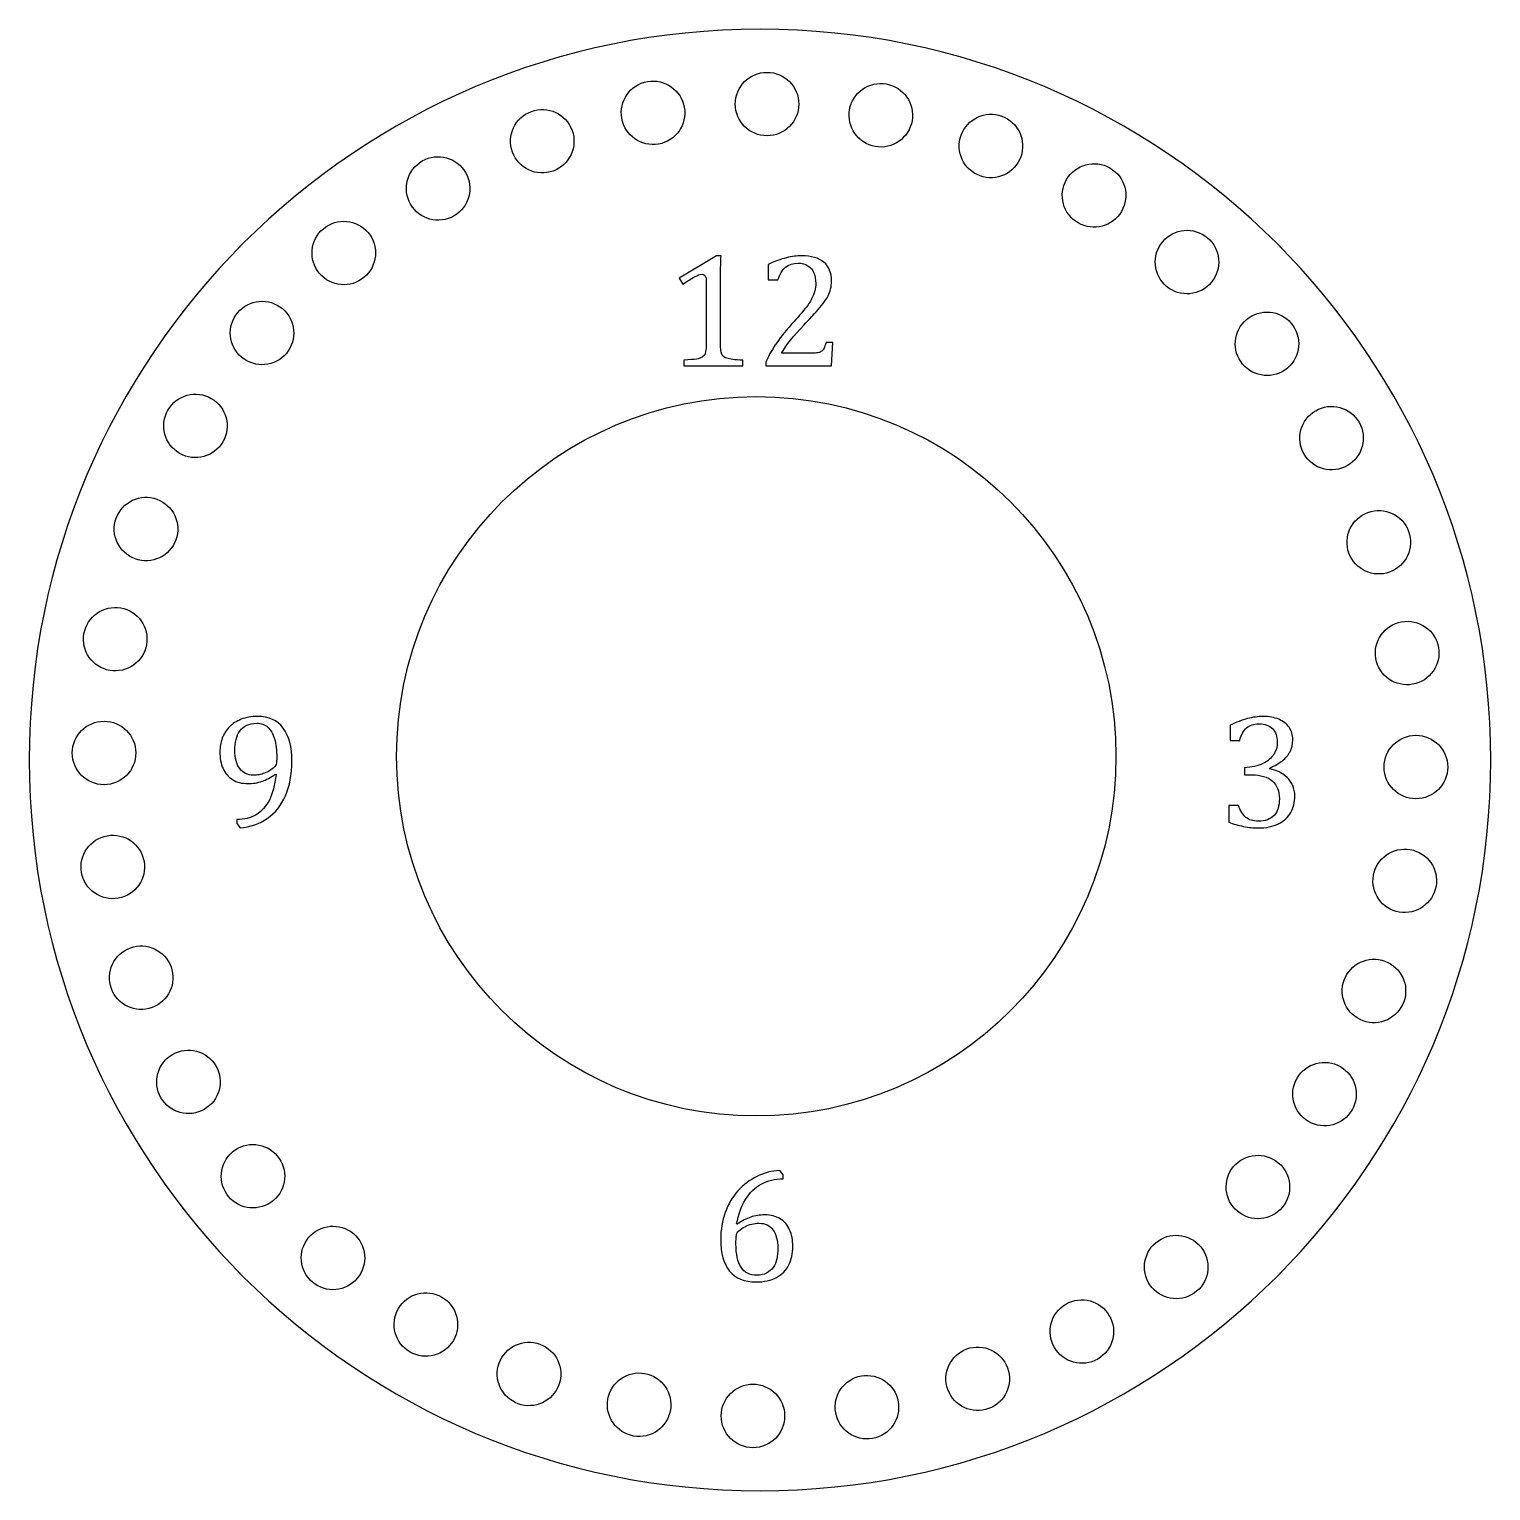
# Model space of a CAD drawing. Header units: centimetres. Extents: x -10.3 to 10.3, y -10.3 to 10.3.
import ezdxf

# ---------------------------------------------------------------- set-up
doc = ezdxf.new("R2010")
doc.units = ezdxf.units.CM
doc.header["$MEASUREMENT"] = 0
doc.layers.add('Camada 1', color=7, linetype='Continuous')

msp = doc.modelspace()

# ---------------------------------------------------------------- linework, layer by layer
at = {"layer": 'Camada 1'}
for points in [[(10.3364, -0.00024), (10.3364, -5.70892), (5.70868, -10.3364), (0, -10.3364), (0, -10.3364), (-5.70865, -10.3364), (-10.3364, -5.70891), (-10.3364, -0.00024), (-10.3364, -0.00024), (-10.3364, 5.70841), (-5.70865, 10.3364), (0, 10.3364), (0, 10.3364), (5.70868, 10.3364), (10.3364, 5.70841), (10.3364, -0.00024)], [(0.09962, 8.82891), (0.34756, 8.82891), (0.54864, 9.02976), (0.54864, 9.2777), (0.54864, 9.2777), (0.54864, 9.52564), (0.34756, 9.72649), (0.09962, 9.72649), (0.09962, 9.72649), (-0.14832, 9.72649), (-0.3494, 9.52564), (-0.3494, 9.2777), (-0.3494, 9.2777), (-0.34944, 9.02978), (-0.14833, 8.82891), (0.09962, 8.82891)], [(-1.4351, 8.71204), (-1.19094, 8.75509), (-1.02772, 8.98789), (-1.07077, 9.23205), (-1.07077, 9.23205), (-1.11382, 9.47621), (-1.34686, 9.63922), (-1.59099, 9.59614), (-1.59099, 9.59614), (-1.83515, 9.55309), (-1.99816, 9.32029), (-1.95508, 9.07613), (-1.95508, 9.07613), (-1.912, 8.83197), (-1.67923, 8.66897), (-1.4351, 8.71204)], [(1.631, 8.67704), (1.87537, 8.63447), (2.10794, 8.79721), (2.15077, 9.04113), (2.15077, 9.04113), (2.19408, 9.2855), (2.03107, 9.51831), (1.78668, 9.56183), (1.78668, 9.56183), (1.5425, 9.60443), (1.3095, 9.44118), (1.26714, 9.19726), (1.26714, 9.19726), (1.22383, 8.95337), (1.3866, 8.72008), (1.631, 8.67704)], [(-2.926, 8.33067), (-2.69322, 8.41536), (-2.57278, 8.67278), (-2.65771, 8.90603), (-2.65771, 8.90603), (-2.7424, 9.13881), (-3.00027, 9.25901), (-3.23307, 9.17405), (-3.23307, 9.17405), (-3.46609, 9.08912), (-3.58629, 8.83173), (-3.50136, 8.59893), (-3.50136, 8.59893), (-3.41667, 8.3657), (-3.15905, 8.24574), (-2.926, 8.33067)], [(3.1129, 8.26206), (3.34616, 8.1776), (3.60357, 8.29754), (3.68802, 8.53035), (3.68802, 8.53035), (3.77319, 8.76361), (3.65302, 9.02102), (3.41997, 9.10643), (3.41997, 9.10643), (3.18692, 9.19065), (2.92906, 9.07047), (2.84485, 8.83743), (2.84485, 8.83743), (2.75992, 8.60465), (2.87988, 8.34676), (3.1129, 8.26206)], [(-4.32821, 7.69594), (-4.11363, 7.8199), (-4.03981, 8.09456), (-4.1638, 8.30914), (-4.1638, 8.30914), (-4.28776, 8.52372), (-4.56242, 8.5973), (-4.777, 8.47334), (-4.777, 8.47334), (-4.99182, 8.34936), (-5.0654, 8.07472), (-4.94141, 7.86038), (-4.94141, 7.86038), (-4.81748, 7.64553), (-4.54303, 7.57198), (-4.32821, 7.69594)], [(4.50022, 7.59587), (4.71527, 7.47236), (4.9897, 7.5457), (5.11321, 7.76004), (5.11321, 7.76004), (5.23764, 7.97509), (5.16406, 8.24976), (4.94927, 8.37419), (4.94927, 8.37419), (4.73445, 8.49767), (4.45976, 8.42388), (4.33628, 8.20906), (4.33628, 8.20906), (4.2123, 7.99473), (4.28564, 7.71983), (4.50022, 7.59587)], [(-5.59887, 6.82744), (-5.40914, 6.9869), (-5.38405, 7.26985), (-5.54352, 7.46006), (-5.54352, 7.46006), (-5.70275, 7.64979), (-5.98593, 7.6744), (-6.1759, 7.51517), (-6.1759, 7.51517), (-6.36587, 7.35571), (-6.39072, 7.07252), (-6.23125, 6.88279), (-6.23125, 6.88279), (-6.07182, 6.69261), (-5.78887, 6.668), (-5.59887, 6.82744)], [(5.7508, 6.69922), (5.94122, 6.53976), (6.22419, 6.56436), (6.38315, 6.75433), (6.38315, 6.75433), (6.54285, 6.9443), (6.51822, 7.22748), (6.32828, 7.38766), (6.32828, 7.38766), (6.13807, 7.54617), (5.85486, 7.52157), (5.69593, 7.33136), (5.69593, 7.33136), (5.53667, 7.14163), (5.56104, 6.85845), (5.7508, 6.69922)], [(-6.69946, 5.75149), (-6.54023, 5.94122), (-6.5646, 6.22464), (-6.75481, 6.38411), (-6.75481, 6.38411), (-6.94454, 6.54334), (-7.22773, 6.51849), (-7.38719, 6.32873), (-7.38719, 6.32873), (-7.54642, 6.13852), (-7.52178, 5.85558), (-7.33184, 5.69611), (-7.33184, 5.69611), (-7.14187, 5.53667), (-6.8589, 5.56175), (-6.69946, 5.75149)], [(6.82675, 5.59866), (6.98669, 5.40893), (7.26961, 5.38384), (7.45913, 5.54331), (7.45913, 5.54331), (7.64931, 5.70277), (7.67418, 5.98572), (7.51493, 6.17641), (7.51493, 6.17641), (7.35525, 6.36567), (7.07207, 6.39075), (6.88234, 6.23083), (6.88234, 6.23083), (6.69258, 6.07182), (6.66753, 5.7884), (6.82675, 5.59866)], [(-7.59632, 4.50093), (-7.47257, 4.71527), (-7.54568, 4.99017), (-7.76073, 5.11415), (-7.76073, 5.11415), (-7.97531, 5.23811), (-8.24973, 5.16432), (-8.37395, 4.94974), (-8.37395, 4.94974), (-8.49767, 4.73516), (-8.42433, 4.46026), (-8.20954, 4.33675), (-8.20954, 4.33675), (-7.99473, 4.2123), (-7.72054, 4.28612), (-7.59632, 4.50093)], [(-0.05252, -5.03513), (2.75733, -5.03513), (5.03534, -2.75709), (5.03534, 0.05275), (5.03534, 0.05275), (5.03534, 2.86284), (2.7573, 5.14063), (-0.05252, 5.14063), (-0.05252, 5.14063), (-2.86237, 5.14063), (-5.1404, 2.86283), (-5.1404, 0.05275), (-5.1404, 0.05275), (-5.1404, -2.75709), (-2.86237, -5.03513), (-0.05252, -5.03513)], [(7.69522, 4.32821), (7.81968, 4.11339), (8.09411, 4.03958), (8.30844, 4.1638), (8.30844, 4.1638), (8.52349, 4.28778), (8.59707, 4.56221), (8.47333, 4.77747), (8.47333, 4.77747), (8.3489, 4.99181), (8.07447, 5.06539), (7.85987, 4.94096), (7.85987, 4.94096), (7.64529, 4.81724), (7.5715, 4.54258), (7.69522, 4.32821)], [(-8.26254, 3.11338), (-8.17785, 3.34616), (-8.29754, 3.60405), (-8.53083, 3.68874), (-8.53083, 3.68874), (-8.76385, 3.77367), (-9.02126, 3.65347), (-9.10619, 3.42045), (-9.10619, 3.42045), (-9.19088, 3.18743), (-9.07095, 2.92978), (-8.8379, 2.84533), (-8.8379, 2.84533), (-8.60488, 2.76016), (-8.34747, 2.88036), (-8.26254, 3.11338)], [(8.32996, 2.92603), (8.41516, 2.69298), (8.67254, 2.57281), (8.90532, 2.65774), (8.90532, 2.65774), (9.13858, 2.74243), (9.25878, 3.00006), (9.17432, 3.23334), (9.17432, 3.23334), (9.08891, 3.46615), (8.83153, 3.58632), (8.59848, 3.50115), (8.59848, 3.50115), (8.3657, 3.41643), (8.24529, 3.15881), (8.32996, 2.92603)], [(-8.67775, 1.63121), (-8.6347, 1.87537), (-8.79745, 2.10862), (-9.04184, 2.1512), (-9.04184, 2.1512), (-9.286, 2.19425), (-9.51857, 2.0315), (-9.56185, 1.78734), (-9.56185, 1.78734), (-9.60469, 1.54318), (-9.44191, 1.31016), (-9.19776, 1.26735), (-9.19776, 1.26735), (-8.95337, 1.22407), (-8.7208, 1.38708), (-8.67775, 1.63121)], [(8.71157, 1.43486), (8.75488, 1.1907), (8.98745, 1.02748), (9.23158, 1.071), (9.23158, 1.071), (9.47595, 1.11384), (9.63896, 1.34662), (9.59639, 1.59125), (9.59639, 1.59125), (9.55263, 1.83517), (9.32006, 1.99815), (9.0759, 1.95487), (9.0759, 1.95487), (8.83177, 1.9118), (8.66852, 1.67902), (8.71157, 1.43486)], [(-8.82915, 0.09962), (-8.82915, 0.34756), (-9.02978, 0.54888), (-9.27794, 0.54864), (-9.27794, 0.54864), (-9.52588, 0.54864), (-9.72673, 0.34779), (-9.72696, 0.09962), (-9.72696, 0.09962), (-9.72672, -0.14808), (-9.52588, -0.34919), (-9.27794, -0.34893), (-9.27794, -0.34893), (-9.03002, -0.3492), (-8.82915, -0.14833), (-8.82915, 0.09962)], [(8.82846, -0.09962), (8.8287, -0.34756), (9.02931, -0.54864), (9.27725, -0.54864), (9.27725, -0.54864), (9.52543, -0.54864), (9.72627, -0.34756), (9.72699, -0.09938), (9.72699, -0.09938), (9.72628, 0.1483), (9.52543, 0.34938), (9.27749, 0.34893), (9.27749, 0.34893), (9.02951, 0.34896), (8.82846, 0.14833), (8.82846, -0.09962)], [(-8.71228, -1.43484), (-8.75533, -1.19068), (-8.9879, -1.02746), (-9.23229, -1.07075), (-9.23229, -1.07075), (-9.47645, -1.1138), (-9.63946, -1.34637), (-9.59662, -1.59097), (-9.59662, -1.59097), (-9.55333, -1.83489), (-9.32053, -1.9979), (-9.07637, -1.95483), (-9.07637, -1.95483), (-8.83221, -1.9118), (-8.66921, -1.67926), (-8.71228, -1.43484)], [(8.67704, -1.63121), (8.6342, -1.87537), (8.79674, -2.10839), (9.04113, -2.1512), (9.04113, -2.1512), (9.2855, -2.19427), (9.51807, -2.0315), (9.56186, -1.78687), (9.56186, -1.78687), (9.60422, -1.54269), (9.44142, -1.31014), (9.19705, -1.26731), (9.19705, -1.26731), (8.95289, -1.22428), (8.72008, -1.38708), (8.67704, -1.63121)], [(-8.33067, -2.92603), (-8.4156, -2.69298), (-8.67299, -2.57257), (-8.90627, -2.6575), (-8.90627, -2.6575), (-9.13905, -2.74246), (-9.25901, -2.99982), (-9.17456, -3.2331), (-9.17456, -3.2331), (-9.08963, -3.46591), (-8.83198, -3.58635), (-8.5992, -3.50115), (-8.5992, -3.50115), (-8.36615, -3.41646), (-8.24598, -3.15905), (-8.33067, -2.92603)], [(8.26185, -3.11314), (8.17739, -3.3464), (8.29709, -3.60381), (8.53014, -3.6885), (8.53014, -3.6885), (8.7634, -3.77367), (9.02081, -3.6535), (9.10619, -3.42021), (9.10619, -3.42021), (9.19043, -3.18695), (9.07044, -2.92978), (8.83719, -2.8453), (8.83719, -2.8453), (8.60441, -2.76016), (8.34678, -2.88036), (8.26185, -3.11314)], [(-7.69594, -4.32821), (-7.82014, -4.11342), (-8.09459, -4.0396), (-8.3094, -4.1638), (-8.3094, -4.1638), (-8.52422, -4.28778), (-8.59756, -4.56197), (-8.47381, -4.77726), (-8.47381, -4.77726), (-8.34961, -4.9916), (-8.07519, -5.06542), (-7.86061, -4.9412), (-7.86061, -4.9412), (-7.64577, -4.81745), (-7.57219, -4.54303), (-7.69594, -4.32821)], [(7.59563, -4.50067), (7.47212, -4.71549), (7.54523, -4.99015), (7.76004, -5.11366), (7.76004, -5.11366), (7.97509, -5.23809), (8.24928, -5.16427), (8.37398, -4.94949), (8.37398, -4.94949), (8.49746, -4.73467), (8.42391, -4.46025), (8.20883, -4.33674), (8.20883, -4.33674), (7.99428, -4.21254), (7.71983, -4.28612), (7.59563, -4.50067)], [(-6.82744, -5.59866), (-6.98714, -5.40893), (-7.27006, -5.38384), (-7.46006, -5.54331), (-7.46006, -5.54331), (-7.65003, -5.70275), (-7.67464, -5.98572), (-7.51565, -6.1759), (-7.51565, -6.1759), (-7.35595, -6.36566), (-7.07303, -6.39048), (-6.88303, -6.23104), (-6.88303, -6.23104), (-6.69306, -6.07182), (-6.66821, -5.78887), (-6.82744, -5.59866)], [(6.69877, -5.75149), (6.53978, -5.94146), (6.56415, -6.22464), (6.75412, -6.38363), (6.75412, -6.38363), (6.94433, -6.54333), (7.2273, -6.51849), (7.38722, -6.32876), (7.38722, -6.32876), (7.54621, -6.13831), (7.52136, -5.85561), (7.33115, -5.69614), (7.33115, -5.69614), (7.1414, -5.53667), (6.85821, -5.56128), (6.69877, -5.75149)], [(-5.75149, -6.69922), (-5.9417, -6.53976), (-6.22488, -6.56436), (-6.38411, -6.75457), (-6.38411, -6.75457), (-6.54357, -6.94433), (-6.51873, -7.22725), (-6.329, -7.38719), (-6.329, -7.38719), (-6.13879, -7.54618), (-5.85585, -7.52157), (-5.69638, -7.33157), (-5.69638, -7.33157), (-5.53715, -7.14163), (-5.56175, -6.85869), (-5.75149, -6.69922)], [(5.59819, -6.8272), (5.4087, -6.9869), (5.38361, -7.26982), (5.54308, -7.45958), (5.54308, -7.45958), (5.70252, -7.64976), (5.98549, -7.6744), (6.17591, -7.51541), (6.17591, -7.51541), (6.36567, -7.35547), (6.39028, -7.07252), (6.23055, -6.88279), (6.23055, -6.88279), (6.07134, -6.69285), (5.7884, -6.668), (5.59819, -6.8272)], [(-4.50093, -7.59587), (-4.71575, -7.47236), (-4.99041, -7.5457), (-5.11413, -7.76052), (-5.11413, -7.76052), (-5.23833, -7.97534), (-5.16477, -8.24952), (-4.94996, -8.37398), (-4.94996, -8.37398), (-4.73514, -8.49773), (-4.46072, -8.42415), (-4.33674, -8.20933), (-4.33674, -8.20933), (-4.21278, -7.99473), (-4.28633, -7.7203), (-4.50093, -7.59587)], [(4.32753, -7.6957), (4.11319, -7.82013), (4.03937, -8.09432), (4.16359, -8.3089), (4.16359, -8.3089), (4.28757, -8.52372), (4.562, -8.5973), (4.77705, -8.47358), (4.77705, -8.47358), (4.99163, -8.34915), (5.06497, -8.07496), (4.94077, -7.86036), (4.94077, -7.86036), (4.817, -7.64556), (4.54255, -7.57174), (4.32753, -7.6957)], [(-3.11362, -8.26209), (-3.34667, -8.17763), (-3.60429, -8.29757), (-3.68874, -8.53059), (-3.68874, -8.53059), (-3.77391, -8.76364), (-3.65374, -9.02102), (-3.42069, -9.10619), (-3.42069, -9.10619), (-3.18767, -9.19065), (-2.93005, -9.07068), (-2.84533, -8.83769), (-2.84533, -8.83769), (-2.76042, -8.60465), (-2.8806, -8.34723), (-3.11362, -8.26209)], [(2.92529, -8.33022), (2.69275, -8.41539), (2.57231, -8.67278), (2.65751, -8.90556), (2.65751, -8.90556), (2.74218, -9.13882), (2.99983, -9.25902), (3.23311, -9.17432), (3.23311, -9.17432), (3.46589, -9.08915), (3.58583, -8.83176), (3.50066, -8.59896), (3.50066, -8.59896), (3.41619, -8.36591), (3.15881, -8.24553), (2.92529, -8.33022)], [(-1.63169, -8.67701), (-1.87585, -8.63444), (-2.10863, -8.79721), (-2.15146, -9.04137), (-2.15146, -9.04137), (-2.19475, -9.28574), (-2.03174, -9.51831), (-1.78737, -9.56186), (-1.78737, -9.56186), (-1.54321, -9.60443), (-1.31043, -9.44166), (-1.2676, -9.1975), (-1.2676, -9.1975), (-1.22428, -8.95337), (-1.38732, -8.72056), (-1.63169, -8.67701)], [(1.43439, -8.7118), (1.19047, -8.75511), (1.02722, -8.98792), (1.07077, -9.23205), (1.07077, -9.23205), (1.11358, -9.47621), (1.34639, -9.63922), (1.59076, -9.59638), (1.59076, -9.59638), (1.83492, -9.55286), (1.99769, -9.32053), (1.95438, -9.07616), (1.95438, -9.07616), (1.91156, -8.83222), (1.67902, -8.66897), (1.43439, -8.7118)], [(-0.10007, -8.82843), (-0.34801, -8.82893), (-0.54909, -9.02954), (-0.54862, -9.27769), (-0.54862, -9.27769), (-0.54886, -9.52587), (-0.34799, -9.72648), (-0.09983, -9.72695), (-0.09983, -9.72695), (0.14811, -9.72645), (0.34896, -9.52584), (0.34872, -9.27769), (0.34872, -9.27769), (0.34893, -9.03002), (0.14811, -8.82891), (-0.10007, -8.82843)]]:
    msp.add_open_spline(points, degree=3, knots=[0, 0, 0, 0, 0.2, 0.2, 0.2, 0.2, 0.4, 0.4, 0.4, 0.4, 0.6, 0.6, 0.6, 0.6, 1, 1, 1, 1], dxfattribs=at)
at = {"layer": 'Camada 1', "color": 7}
for points, knots in [([(-0.55761, 5.86811), (-0.55761, 5.82435), (-0.55547, 5.7917), (-0.55052, 5.76945), (-0.55052, 5.76945), (-0.54555, 5.74722), (-0.53703, 5.729), (-0.52472, 5.71503), (-0.52472, 5.71503), (-0.51218, 5.7013), (-0.49395, 5.69042), (-0.47101, 5.68238), (-0.47101, 5.68238), (-0.44759, 5.67457), (-0.41825, 5.66865), (-0.38301, 5.66439), (-0.38301, 5.66439), (-0.34726, 5.66013), (-0.30091, 5.6573), (-0.24297, 5.65587), (-0.24297, 5.65587), (-0.24297, 5.65587), (-0.24297, 5.57353), (-0.24297, 5.57353), (-0.24297, 5.57353), (-0.24297, 5.57353), (-1.07691, 5.57353), (-1.07691, 5.57353), (-1.07691, 5.57353), (-1.07691, 5.57353), (-1.07691, 5.65592), (-1.07691, 5.65592), (-1.07691, 5.65592), (-0.99338, 5.6597), (-0.93377, 5.66492), (-0.89805, 5.67105), (-0.89805, 5.67105), (-0.8623, 5.67766), (-0.83487, 5.68714), (-0.81643, 5.69992), (-0.81643, 5.69992), (-0.79751, 5.7127), (-0.78378, 5.73069), (-0.77526, 5.75411), (-0.77526, 5.75411), (-0.76629, 5.77753), (-0.76224, 5.81539), (-0.76224, 5.86815), (-0.76224, 5.86815), (-0.76224, 5.86815), (-0.76224, 6.78348), (-0.76224, 6.78348), (-0.76224, 6.78348), (-0.76224, 6.81351), (-0.76721, 6.83552), (-0.77809, 6.84949), (-0.77809, 6.84949), (-0.78828, 6.86343), (-0.80365, 6.87031), (-0.824, 6.87031), (-0.824, 6.87031), (-0.84837, 6.87031), (-0.88221, 6.85801), (-0.92692, 6.83316), (-0.92692, 6.83316), (-0.97116, 6.80834), (-1.02627, 6.77403), (-1.09181, 6.7305), (-1.09181, 6.7305), (-1.09181, 6.7305), (-1.1415, 6.81734), (-1.1415, 6.81734), (-1.1415, 6.81734), (-1.1415, 6.81734), (-0.61323, 7.13222), (-0.61323, 7.13222), (-0.61323, 7.13222), (-0.61323, 7.13222), (-0.55099, 7.13221), (-0.55099, 7.13221), (-0.55099, 7.13221), (-0.55549, 7.05982), (-0.5576, 6.95999), (-0.5576, 6.83199), (-0.5576, 6.83199), (-0.5576, 6.83199), (-0.55761, 5.86811), (-0.55761, 5.86811)], [0, 0, 0, 0, 0.04347826, 0.04347826, 0.04347826, 0.04347826, 0.08695652, 0.08695652, 0.08695652, 0.08695652, 0.13043478, 0.13043478, 0.13043478, 0.13043478, 0.17391304, 0.17391304, 0.17391304, 0.17391304, 0.2173913, 0.2173913, 0.2173913, 0.2173913, 0.26086957, 0.26086957, 0.26086957, 0.26086957, 0.30434783, 0.30434783, 0.30434783, 0.30434783, 0.34782609, 0.34782609, 0.34782609, 0.34782609, 0.39130435, 0.39130435, 0.39130435, 0.39130435, 0.43478261, 0.43478261, 0.43478261, 0.43478261, 0.47826087, 0.47826087, 0.47826087, 0.47826087, 0.52173913, 0.52173913, 0.52173913, 0.52173913, 0.56521739, 0.56521739, 0.56521739, 0.56521739, 0.60869565, 0.60869565, 0.60869565, 0.60869565, 0.65217391, 0.65217391, 0.65217391, 0.65217391, 0.69565217, 0.69565217, 0.69565217, 0.69565217, 0.73913043, 0.73913043, 0.73913043, 0.73913043, 0.7826087, 0.7826087, 0.7826087, 0.7826087, 0.82608696, 0.82608696, 0.82608696, 0.82608696, 0.86956522, 0.86956522, 0.86956522, 0.86956522, 0.91304348, 0.91304348, 0.91304348, 0.91304348, 1, 1, 1, 1]), ([(0.72985, 5.75411), (0.76676, 5.75411), (0.79655, 5.75623), (0.81928, 5.76096), (0.81928, 5.76096), (0.84177, 5.76546), (0.85997, 5.77303), (0.87347, 5.78342), (0.87347, 5.78342), (0.88696, 5.79406), (0.89736, 5.80779), (0.90541, 5.82483), (0.90541, 5.82483), (0.91322, 5.84163), (0.92361, 5.86788), (0.93523, 5.90312), (0.93523, 5.90312), (0.93523, 5.90312), (1.0315, 5.90312), (1.0315, 5.90312), (1.0315, 5.90312), (1.0315, 5.90312), (1.01211, 5.57355), (1.01211, 5.57355), (1.01211, 5.57355), (1.01211, 5.57355), (0.08332, 5.57355), (0.08332, 5.57355), (0.08332, 5.57355), (0.08332, 5.57355), (0.08332, 5.62774), (0.08332, 5.62774), (0.08332, 5.62774), (0.11549, 5.70674), (0.15926, 5.78765), (0.21439, 5.87023), (0.21439, 5.87023), (0.26903, 5.95302), (0.34711, 6.05049), (0.44767, 6.16265), (0.44767, 6.16265), (0.53543, 6.25893), (0.59814, 6.33204), (0.63645, 6.38173), (0.63645, 6.38173), (0.67833, 6.43568), (0.71003, 6.48254), (0.73038, 6.52228), (0.73038, 6.52228), (0.7512, 6.56154), (0.76613, 6.59893), (0.77509, 6.63393), (0.77509, 6.63393), (0.78409, 6.66896), (0.78858, 6.70397), (0.78858, 6.73945), (0.78858, 6.73945), (0.78858, 6.79575), (0.77958, 6.84568), (0.76159, 6.88897), (0.76159, 6.88897), (0.74339, 6.93202), (0.71592, 6.9661), (0.67833, 6.99118), (0.67833, 6.99118), (0.64142, 7.01579), (0.59432, 7.02833), (0.53802, 7.02833), (0.53802, 7.02833), (0.39774, 7.02833), (0.30286, 6.95004), (0.25365, 6.79364), (0.25365, 6.79364), (0.25365, 6.79364), (0.11716, 6.79363), (0.11716, 6.79363), (0.11716, 6.79363), (0.11716, 6.79363), (0.11716, 7.01032), (0.11716, 7.01032), (0.11716, 7.01032), (0.20802, 7.05316), (0.29343, 7.08414), (0.37291, 7.10329), (0.37291, 7.10329), (0.45218, 7.12268), (0.52362, 7.13216), (0.58677, 7.13216), (0.58677, 7.13216), (0.72684, 7.13216), (0.83236, 7.10142), (0.90379, 7.04014), (0.90379, 7.04014), (0.97547, 6.97886), (1.01121, 6.88991), (1.01121, 6.77328), (1.01121, 6.77328), (1.01121, 6.7333), (1.00719, 6.69687), (0.99891, 6.66327), (0.99891, 6.66327), (0.99134, 6.62967), (0.97854, 6.59657), (0.96197, 6.56392), (0.96197, 6.56392), (0.94472, 6.53127), (0.92223, 6.49603), (0.89384, 6.4584), (0.89384, 6.4584), (0.86474, 6.42078), (0.83328, 6.3827), (0.79899, 6.34389), (0.79899, 6.34389), (0.76422, 6.3051), (0.70459, 6.24052), (0.61918, 6.15037), (0.61918, 6.15037), (0.47652, 5.99895), (0.37148, 5.86695), (0.30451, 5.7541), (0.30451, 5.7541), (0.30451, 5.7541), (0.72985, 5.75411), (0.72985, 5.75411)], [0, 0, 0, 0, 0.03125, 0.03125, 0.03125, 0.03125, 0.0625, 0.0625, 0.0625, 0.0625, 0.09375, 0.09375, 0.09375, 0.09375, 0.125, 0.125, 0.125, 0.125, 0.15625, 0.15625, 0.15625, 0.15625, 0.1875, 0.1875, 0.1875, 0.1875, 0.21875, 0.21875, 0.21875, 0.21875, 0.25, 0.25, 0.25, 0.25, 0.28125, 0.28125, 0.28125, 0.28125, 0.3125, 0.3125, 0.3125, 0.3125, 0.34375, 0.34375, 0.34375, 0.34375, 0.375, 0.375, 0.375, 0.375, 0.40625, 0.40625, 0.40625, 0.40625, 0.4375, 0.4375, 0.4375, 0.4375, 0.46875, 0.46875, 0.46875, 0.46875, 0.5, 0.5, 0.5, 0.5, 0.53125, 0.53125, 0.53125, 0.53125, 0.5625, 0.5625, 0.5625, 0.5625, 0.59375, 0.59375, 0.59375, 0.59375, 0.625, 0.625, 0.625, 0.625, 0.65625, 0.65625, 0.65625, 0.65625, 0.6875, 0.6875, 0.6875, 0.6875, 0.71875, 0.71875, 0.71875, 0.71875, 0.75, 0.75, 0.75, 0.75, 0.78125, 0.78125, 0.78125, 0.78125, 0.8125, 0.8125, 0.8125, 0.8125, 0.84375, 0.84375, 0.84375, 0.84375, 0.875, 0.875, 0.875, 0.875, 0.90625, 0.90625, 0.90625, 0.90625, 0.9375, 0.9375, 0.9375, 0.9375, 1, 1, 1, 1]), ([(-7.39973, -0.89879), (-7.39973, -0.89879), (-7.39973, -0.84341), (-7.39973, -0.84341), (-7.39973, -0.84341), (-7.29445, -0.84341), (-7.20314, -0.82023), (-7.12602, -0.77361), (-7.12602, -0.77361), (-7.04913, -0.72699), (-6.9869, -0.65791), (-6.94007, -0.5666), (-6.94007, -0.5666), (-6.89276, -0.47503), (-6.86154, -0.35509), (-6.84569, -0.20698), (-6.84569, -0.20698), (-6.84569, -0.20698), (-6.85704, -0.20248), (-6.85704, -0.20248), (-6.85704, -0.20248), (-6.9202, -0.2477), (-6.98243, -0.28082), (-7.04392, -0.30162), (-7.04392, -0.30162), (-7.10496, -0.32292), (-7.17145, -0.33332), (-7.24289, -0.33332), (-7.24289, -0.33332), (-7.32806, -0.33332), (-7.40045, -0.31488), (-7.46006, -0.27749), (-7.46006, -0.27749), (-7.52015, -0.2401), (-7.5651, -0.18806), (-7.59513, -0.12062), (-7.59513, -0.12062), (-7.62495, -0.0532), (-7.64008, 0.02556), (-7.64008, 0.11571), (-7.64008, 0.11571), (-7.64008, 0.18336), (-7.62897, 0.24771), (-7.60624, 0.30827), (-7.60624, 0.30827), (-7.58375, 0.36883), (-7.55041, 0.42183), (-7.50594, 0.46726), (-7.50594, 0.46726), (-7.46146, 0.51293), (-7.40585, 0.54912), (-7.33938, 0.57561), (-7.33938, 0.57561), (-7.27268, 0.6026), (-7.19505, 0.61583), (-7.10633, 0.61583), (-7.10633, 0.61583), (-6.94829, 0.61583), (-6.82788, 0.56141), (-6.74507, 0.45211), (-6.74507, 0.45211), (-6.66228, 0.34305), (-6.62109, 0.1862), (-6.62109, -0.01845), (-6.62109, -0.01845), (-6.62109, -0.20583), (-6.65138, -0.36812), (-6.71242, -0.50557), (-6.71242, -0.50557), (-6.77346, -0.64278), (-6.85863, -0.74973), (-6.96864, -0.82587), (-6.96864, -0.82587), (-7.07865, -0.90252), (-7.20687, -0.9475), (-7.35356, -0.96073), (-7.35356, -0.96073), (-7.35356, -0.96073), (-7.39973, -0.89879), (-7.39973, -0.89879)], [0, 0, 0, 0, 0.04761905, 0.04761905, 0.04761905, 0.04761905, 0.0952381, 0.0952381, 0.0952381, 0.0952381, 0.14285714, 0.14285714, 0.14285714, 0.14285714, 0.19047619, 0.19047619, 0.19047619, 0.19047619, 0.23809524, 0.23809524, 0.23809524, 0.23809524, 0.28571429, 0.28571429, 0.28571429, 0.28571429, 0.33333333, 0.33333333, 0.33333333, 0.33333333, 0.38095238, 0.38095238, 0.38095238, 0.38095238, 0.42857143, 0.42857143, 0.42857143, 0.42857143, 0.47619048, 0.47619048, 0.47619048, 0.47619048, 0.52380952, 0.52380952, 0.52380952, 0.52380952, 0.57142857, 0.57142857, 0.57142857, 0.57142857, 0.61904762, 0.61904762, 0.61904762, 0.61904762, 0.66666667, 0.66666667, 0.66666667, 0.66666667, 0.71428571, 0.71428571, 0.71428571, 0.71428571, 0.76190476, 0.76190476, 0.76190476, 0.76190476, 0.80952381, 0.80952381, 0.80952381, 0.80952381, 0.85714286, 0.85714286, 0.85714286, 0.85714286, 0.9047619, 0.9047619, 0.9047619, 0.9047619, 1, 1, 1, 1]), ([(-7.16505, -0.21505), (-7.13642, -0.21505), (-7.10922, -0.21243), (-7.08319, -0.20748), (-7.08319, -0.20748), (-7.05739, -0.20274), (-7.03186, -0.19541), (-7.00702, -0.18618), (-7.00702, -0.18618), (-6.98218, -0.17671), (-6.95805, -0.16467), (-6.93415, -0.14998), (-6.93415, -0.14998), (-6.91073, -0.1353), (-6.8892, -0.11969), (-6.87052, -0.10312), (-6.87052, -0.10312), (-6.86364, -0.09719), (-6.85774, -0.08918), (-6.85253, -0.07947), (-6.85253, -0.07947), (-6.84732, -0.06976), (-6.84282, -0.05698), (-6.83999, -0.04089), (-6.83999, -0.04089), (-6.83716, -0.02525), (-6.83549, -0.00046), (-6.83549, 0.03341), (-6.83549, 0.03341), (-6.83549, 0.13654), (-6.84591, 0.22481), (-6.86647, 0.29815), (-6.86647, 0.29815), (-6.88705, 0.37147), (-6.91875, 0.42684), (-6.96111, 0.46399), (-6.96111, 0.46399), (-7.00395, 0.50138), (-7.05623, 0.51982), (-7.11867, 0.51982), (-7.11867, 0.51982), (-7.17521, 0.51982), (-7.223, 0.51014), (-7.26202, 0.4905), (-7.26202, 0.4905), (-7.30107, 0.47111), (-7.33301, 0.44412), (-7.35761, 0.40983), (-7.35761, 0.40983), (-7.38198, 0.37554), (-7.39971, 0.33532), (-7.41108, 0.28918), (-7.41108, 0.28918), (-7.42243, 0.2428), (-7.42812, 0.19266), (-7.42812, 0.13847), (-7.42812, 0.13847), (-7.42812, 0.02634), (-7.40494, -0.0605), (-7.35928, -0.12222), (-7.35928, -0.12222), (-7.31337, -0.18404), (-7.24855, -0.21505), (-7.16505, -0.21505)], [0, 0, 0, 0, 0.05882353, 0.05882353, 0.05882353, 0.05882353, 0.11764706, 0.11764706, 0.11764706, 0.11764706, 0.17647059, 0.17647059, 0.17647059, 0.17647059, 0.23529412, 0.23529412, 0.23529412, 0.23529412, 0.29411765, 0.29411765, 0.29411765, 0.29411765, 0.35294118, 0.35294118, 0.35294118, 0.35294118, 0.41176471, 0.41176471, 0.41176471, 0.41176471, 0.47058824, 0.47058824, 0.47058824, 0.47058824, 0.52941176, 0.52941176, 0.52941176, 0.52941176, 0.58823529, 0.58823529, 0.58823529, 0.58823529, 0.64705882, 0.64705882, 0.64705882, 0.64705882, 0.70588235, 0.70588235, 0.70588235, 0.70588235, 0.76470588, 0.76470588, 0.76470588, 0.76470588, 0.82352941, 0.82352941, 0.82352941, 0.82352941, 0.88235294, 0.88235294, 0.88235294, 0.88235294, 1, 1, 1, 1]), ([(6.6493, 0.27797), (6.6493, 0.27797), (6.6493, 0.49255), (6.6493, 0.49255), (6.6493, 0.49255), (6.73685, 0.53396), (6.81821, 0.56473), (6.89441, 0.58505), (6.89441, 0.58505), (6.97035, 0.6054), (7.04369, 0.61558), (7.11441, 0.61558), (7.11441, 0.61558), (7.19958, 0.61558), (7.27385, 0.60232), (7.33798, 0.57608), (7.33798, 0.57608), (7.40185, 0.54981), (7.45082, 0.51197), (7.48464, 0.46252), (7.48464, 0.46252), (7.51848, 0.41331), (7.53528, 0.35462), (7.53528, 0.28604), (7.53528, 0.28604), (7.53528, 0.22214), (7.5225, 0.16587), (7.49697, 0.11713), (7.49697, 0.11713), (7.47141, 0.06887), (7.43569, 0.0263), (7.38907, -0.00966), (7.38907, -0.00966), (7.34295, -0.04562), (7.28308, -0.08112), (7.20929, -0.11565), (7.20929, -0.11565), (7.20929, -0.11565), (7.20929, -0.12607), (7.20929, -0.12607), (7.20929, -0.12607), (7.25496, -0.13411), (7.29917, -0.14832), (7.34177, -0.16819), (7.34177, -0.16819), (7.38434, -0.18832), (7.42197, -0.2141), (7.45533, -0.24555), (7.45533, -0.24555), (7.48846, -0.27701), (7.51494, -0.31487), (7.53484, -0.35887), (7.53484, -0.35887), (7.55471, -0.40287), (7.56463, -0.45325), (7.56463, -0.50979), (7.56463, -0.50979), (7.56463, -0.59686), (7.54571, -0.67447), (7.50785, -0.74212), (7.50785, -0.74212), (7.46978, -0.80977), (7.41154, -0.86325), (7.33322, -0.90254), (7.33322, -0.90254), (7.25493, -0.94157), (7.16005, -0.9612), (7.04768, -0.9612), (7.04768, -0.9612), (6.9831, -0.9612), (6.9133, -0.95366), (6.83832, -0.93897), (6.83832, -0.93897), (6.76355, -0.92429), (6.69494, -0.90492), (6.6325, -0.881), (6.6325, -0.881), (6.6325, -0.881), (6.6325, -0.64184), (6.6325, -0.64184), (6.6325, -0.64184), (6.6325, -0.64184), (6.7678, -0.64185), (6.7678, -0.64185), (6.7678, -0.64185), (6.79431, -0.7199), (6.82908, -0.77671), (6.87213, -0.81219), (6.87213, -0.81219), (6.91544, -0.84743), (6.97434, -0.86519), (7.04887, -0.86519), (7.04887, -0.86519), (7.14655, -0.86519), (7.22061, -0.83844), (7.27078, -0.78523), (7.27078, -0.78523), (7.32071, -0.73176), (7.34579, -0.65275), (7.34579, -0.54819), (7.34579, -0.54819), (7.34579, -0.43844), (7.31266, -0.3542), (7.24641, -0.29647), (7.24641, -0.29647), (7.18042, -0.2385), (7.08316, -0.2094), (6.95518, -0.2094), (6.95518, -0.2094), (6.95518, -0.2094), (6.85369, -0.20939), (6.85369, -0.20939), (6.85369, -0.20939), (6.85369, -0.20939), (6.85369, -0.11001), (6.85369, -0.11001), (6.85369, -0.11001), (6.95518, -0.10435), (7.0408, -0.08448), (7.11063, -0.05135), (7.11063, -0.05135), (7.18016, -0.01846), (7.23173, 0.02414), (7.26557, 0.07594), (7.26557, 0.07594), (7.29938, 0.12798), (7.31642, 0.18619), (7.31642, 0.25101), (7.31642, 0.25101), (7.31642, 0.33451), (7.29419, 0.39886), (7.24972, 0.44405), (7.24972, 0.44405), (7.20524, 0.489), (7.14092, 0.51173), (7.05573, 0.51173), (7.05573, 0.51173), (6.98501, 0.51173), (6.92751, 0.49255), (6.88304, 0.454), (6.88304, 0.454), (6.83856, 0.41566), (6.80591, 0.35698), (6.78485, 0.27797), (6.78485, 0.27797), (6.78485, 0.27797), (6.6493, 0.27797), (6.6493, 0.27797)], [0, 0, 0, 0, 0.02631579, 0.02631579, 0.02631579, 0.02631579, 0.05263158, 0.05263158, 0.05263158, 0.05263158, 0.07894737, 0.07894737, 0.07894737, 0.07894737, 0.10526316, 0.10526316, 0.10526316, 0.10526316, 0.13157895, 0.13157895, 0.13157895, 0.13157895, 0.15789474, 0.15789474, 0.15789474, 0.15789474, 0.18421053, 0.18421053, 0.18421053, 0.18421053, 0.21052632, 0.21052632, 0.21052632, 0.21052632, 0.23684211, 0.23684211, 0.23684211, 0.23684211, 0.26315789, 0.26315789, 0.26315789, 0.26315789, 0.28947368, 0.28947368, 0.28947368, 0.28947368, 0.31578947, 0.31578947, 0.31578947, 0.31578947, 0.34210526, 0.34210526, 0.34210526, 0.34210526, 0.36842105, 0.36842105, 0.36842105, 0.36842105, 0.39473684, 0.39473684, 0.39473684, 0.39473684, 0.42105263, 0.42105263, 0.42105263, 0.42105263, 0.44736842, 0.44736842, 0.44736842, 0.44736842, 0.47368421, 0.47368421, 0.47368421, 0.47368421, 0.5, 0.5, 0.5, 0.5, 0.52631579, 0.52631579, 0.52631579, 0.52631579, 0.55263158, 0.55263158, 0.55263158, 0.55263158, 0.57894737, 0.57894737, 0.57894737, 0.57894737, 0.60526316, 0.60526316, 0.60526316, 0.60526316, 0.63157895, 0.63157895, 0.63157895, 0.63157895, 0.65789474, 0.65789474, 0.65789474, 0.65789474, 0.68421053, 0.68421053, 0.68421053, 0.68421053, 0.71052632, 0.71052632, 0.71052632, 0.71052632, 0.73684211, 0.73684211, 0.73684211, 0.73684211, 0.76315789, 0.76315789, 0.76315789, 0.76315789, 0.78947368, 0.78947368, 0.78947368, 0.78947368, 0.81578947, 0.81578947, 0.81578947, 0.81578947, 0.84210526, 0.84210526, 0.84210526, 0.84210526, 0.86842105, 0.86842105, 0.86842105, 0.86842105, 0.89473684, 0.89473684, 0.89473684, 0.89473684, 0.92105263, 0.92105263, 0.92105263, 0.92105263, 0.94736842, 0.94736842, 0.94736842, 0.94736842, 1, 1, 1, 1]), ([(0.32576, -5.86835), (0.32576, -5.86835), (0.32576, -5.92373), (0.32576, -5.92373), (0.32576, -5.92373), (0.21008, -5.92373), (0.10716, -5.94834), (0.01773, -5.99803), (0.01773, -5.99803), (-0.07194, -6.04772), (-0.14623, -6.12082), (-0.20537, -6.21708), (-0.20537, -6.21708), (-0.26429, -6.31339), (-0.30591, -6.42764), (-0.33004, -6.56014), (-0.33004, -6.56014), (-0.33004, -6.56014), (-0.31869, -6.56488), (-0.31869, -6.56488), (-0.31869, -6.56488), (-0.25551, -6.51945), (-0.19307, -6.48656), (-0.13179, -6.4655), (-0.13179, -6.4655), (-0.07051, -6.4442), (-0.00426, -6.43383), (0.06741, -6.43383), (0.06741, -6.43383), (0.15234, -6.43383), (0.22497, -6.45227), (0.28437, -6.48963), (0.28437, -6.48963), (0.34446, -6.52702), (0.38941, -6.57906), (0.41944, -6.6465), (0.41944, -6.6465), (0.4495, -6.71392), (0.46463, -6.79268), (0.46463, -6.88285), (0.46463, -6.88285), (0.46463, -6.9808), (0.44592, -7.06716), (0.40809, -7.14214), (0.40809, -7.14214), (0.37047, -7.21688), (0.3125, -7.27581), (0.23394, -7.31864), (0.23394, -7.31864), (0.15515, -7.36169), (0.05815, -7.38299), (-0.05681, -7.38299), (-0.05681, -7.38299), (-0.2217, -7.38299), (-0.34589, -7.33187), (-0.42966, -7.22945), (-0.42966, -7.22945), (-0.51364, -7.127), (-0.55576, -6.97632), (-0.55576, -6.77688), (-0.55576, -6.77688), (-0.55576, -6.64297), (-0.5347, -6.51759), (-0.49258, -6.4012), (-0.49258, -6.4012), (-0.45022, -6.28457), (-0.39037, -6.1826), (-0.31301, -6.09576), (-0.31301, -6.09576), (-0.23565, -6.00895), (-0.1455, -5.94034), (-0.04332, -5.89042), (-0.04332, -5.89042), (0.05886, -5.8405), (0.16652, -5.81234), (0.27937, -5.80641), (0.27937, -5.80641), (0.27937, -5.80641), (0.32576, -5.86835), (0.32576, -5.86835)], [0, 0, 0, 0, 0.04761905, 0.04761905, 0.04761905, 0.04761905, 0.0952381, 0.0952381, 0.0952381, 0.0952381, 0.14285714, 0.14285714, 0.14285714, 0.14285714, 0.19047619, 0.19047619, 0.19047619, 0.19047619, 0.23809524, 0.23809524, 0.23809524, 0.23809524, 0.28571429, 0.28571429, 0.28571429, 0.28571429, 0.33333333, 0.33333333, 0.33333333, 0.33333333, 0.38095238, 0.38095238, 0.38095238, 0.38095238, 0.42857143, 0.42857143, 0.42857143, 0.42857143, 0.47619048, 0.47619048, 0.47619048, 0.47619048, 0.52380952, 0.52380952, 0.52380952, 0.52380952, 0.57142857, 0.57142857, 0.57142857, 0.57142857, 0.61904762, 0.61904762, 0.61904762, 0.61904762, 0.66666667, 0.66666667, 0.66666667, 0.66666667, 0.71428571, 0.71428571, 0.71428571, 0.71428571, 0.76190476, 0.76190476, 0.76190476, 0.76190476, 0.80952381, 0.80952381, 0.80952381, 0.80952381, 0.85714286, 0.85714286, 0.85714286, 0.85714286, 0.9047619, 0.9047619, 0.9047619, 0.9047619, 1, 1, 1, 1]), ([(-0.01064, -6.5523), (-0.04731, -6.5523), (-0.08303, -6.5563), (-0.11735, -6.56484), (-0.11735, -6.56484), (-0.15143, -6.57288), (-0.18358, -6.58495), (-0.21363, -6.6008), (-0.21363, -6.6008), (-0.24369, -6.61665), (-0.273, -6.63652), (-0.30163, -6.66065), (-0.30163, -6.66065), (-0.31063, -6.66893), (-0.31748, -6.67745), (-0.32198, -6.68645), (-0.32198, -6.68645), (-0.32955, -6.7009), (-0.33452, -6.71865), (-0.33664, -6.73968), (-0.33664, -6.73968), (-0.33899, -6.76074), (-0.34019, -6.79625), (-0.34019, -6.84567), (-0.34019, -6.84567), (-0.34019, -6.98929), (-0.31582, -7.09882), (-0.2678, -7.17428), (-0.2678, -7.17428), (-0.21978, -7.24953), (-0.14667, -7.28691), (-0.04896, -7.28691), (-0.04896, -7.28691), (0.00758, -7.28691), (0.05489, -7.2772), (0.09323, -7.25757), (0.09323, -7.25757), (0.13181, -7.2382), (0.16255, -7.21121), (0.18644, -7.17714), (0.18644, -7.17714), (0.21012, -7.14285), (0.22713, -7.1024), (0.23708, -7.05625), (0.23708, -7.05625), (0.2475, -7.01013), (0.25248, -6.95976), (0.25248, -6.90557), (0.25248, -6.90557), (0.25248, -6.79413), (0.22951, -6.70756), (0.18364, -6.64533), (0.18364, -6.64533), (0.13769, -6.58328), (0.07287, -6.5523), (-0.01064, -6.5523)], [0, 0, 0, 0, 0.06666667, 0.06666667, 0.06666667, 0.06666667, 0.13333333, 0.13333333, 0.13333333, 0.13333333, 0.2, 0.2, 0.2, 0.2, 0.26666667, 0.26666667, 0.26666667, 0.26666667, 0.33333333, 0.33333333, 0.33333333, 0.33333333, 0.4, 0.4, 0.4, 0.4, 0.46666667, 0.46666667, 0.46666667, 0.46666667, 0.53333333, 0.53333333, 0.53333333, 0.53333333, 0.6, 0.6, 0.6, 0.6, 0.66666667, 0.66666667, 0.66666667, 0.66666667, 0.73333333, 0.73333333, 0.73333333, 0.73333333, 0.8, 0.8, 0.8, 0.8, 0.86666667, 0.86666667, 0.86666667, 0.86666667, 1, 1, 1, 1])]:
    msp.add_open_spline(points, degree=3, knots=knots, dxfattribs=at)

doc.saveas('drawing.dxf')
